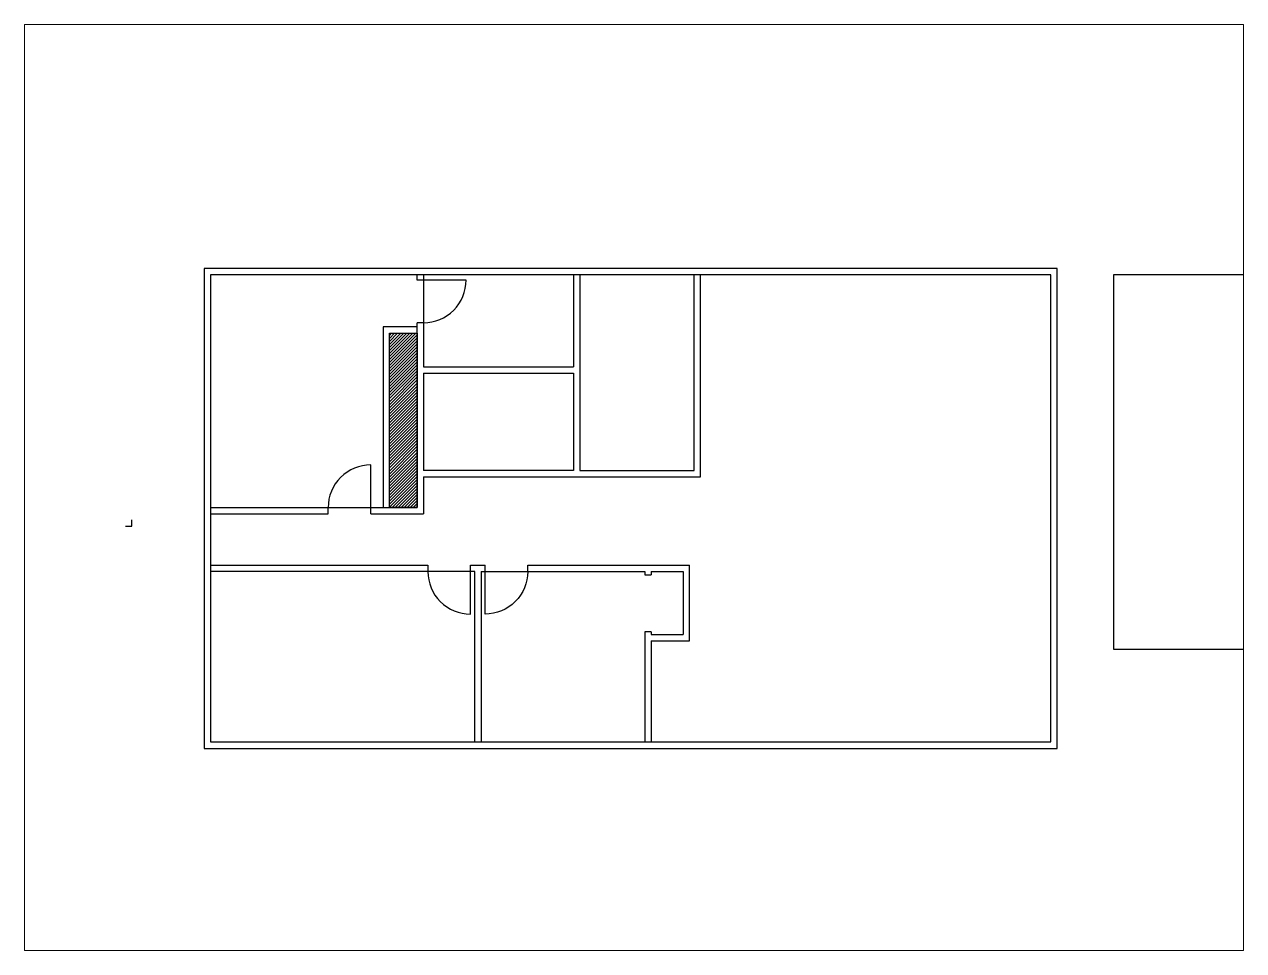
# Paper-space layout 'Layout1' of a CAD drawing. Header units: inches. Extents: x 0 to 10.5, y 0 to 8.
# The model-space entities are those that its viewports show. They can reach past a viewport. Long polylines and large blocks are cut down to what shows.
import ezdxf

# ---------------------------------------------------------------- set-up
doc = ezdxf.new("R2010")
doc.units = ezdxf.units.IN
doc.header["$MEASUREMENT"] = 0
doc.layers.add('_Annotations', color=1, linetype='Continuous', lineweight=25)
for name, color, linetype in [('Closet', 94, 'Continuous'), ('Doors', 42, 'Continuous'), ('Walls', 7, 'Continuous')]:
    doc.layers.add(name, color=color, linetype=linetype)

msp = doc.modelspace()

# ---------------------------------------------------------------- hatches: boundary and pattern name
at = {"layer": 'Closet'}
h = msp.add_hatch(dxfattribs=at)
h.set_pattern_fill('ANSI31', color=256)
h.paths.add_polyline_path([(42.115, 68.546), (40.49, 68.546), (40.49, 58.321), (42.115, 58.321)])

# ---------------------------------------------------------------- linework, layer by layer
for p, q in [((25.369, 57.23), (25.369, 57.605)), ((24.994, 57.23), (25.369, 57.23))]:
    msp.add_line(p, q)
at = {"layer": '_Annotations'}
msp.add_lwpolyline([(83, 72), (101, 72), (101, 50), (83, 50)], close=True, dxfattribs=at)
at = {"layer": 'Closet'}
for p, q in [((42.115, 68.921), (40.115, 68.921)), ((40.115, 68.921), (40.115, 58.321)), ((40.49, 58.321), (40.49, 68.546)), ((40.49, 68.546), (42.115, 68.546))]:
    msp.add_line(p, q, dxfattribs=at)
msp.add_lwpolyline([(40.49, 68.546), (42.115, 68.546), (42.115, 58.321), (40.49, 58.321)], close=True, dxfattribs=at)
at = {"layer": 'Doors'}
for points in [[(42.488, 69.163, 0.414214), (44.988, 71.663), (42.488, 71.663)], [(39.39, 60.821, 0.414214), (36.89, 58.321), (39.39, 58.321)], [(42.74, 54.573, 0.414214), (45.24, 52.073), (45.24, 54.573)], [(48.6, 54.573, -0.414214), (46.1, 52.073), (46.1, 54.573)]]:
    msp.add_lwpolyline(points, format="xyb", close=True, dxfattribs=at)
at = {"layer": 'Walls'}
for p, q in [((42.115, 71.663), (42.115, 71.973)), ((42.488, 71.663), (42.115, 71.663)), ((42.488, 71.973), (42.488, 71.663)), ((51.292, 71.973), (51.292, 66.573)), ((51.667, 71.973), (51.667, 60.498)), ((58.367, 60.498), (58.367, 71.973)), ((58.742, 60.123), (58.742, 71.973)), ((42.115, 58.321), (42.115, 69.163)), ((42.488, 69.163), (42.115, 69.163)), ((42.488, 69.163), (42.488, 66.573)), ((42.488, 66.573), (51.292, 66.573)), ((42.488, 66.198), (51.292, 66.198)), ((42.488, 66.198), (42.488, 60.498)), ((51.292, 66.198), (51.292, 60.498)), ((51.292, 60.498), (42.488, 60.498)), ((42.488, 60.123), (58.742, 60.123)), ((42.488, 60.123), (42.488, 57.946)), ((51.667, 60.498), (58.367, 60.498)), ((29.99, 58.321), (36.89, 58.321)), ((36.89, 57.946), (36.89, 58.321)), ((39.39, 57.946), (39.39, 58.321)), ((39.39, 58.321), (42.115, 58.321)), ((29.99, 57.946), (36.89, 57.946)), ((39.39, 57.946), (42.488, 57.946)), ((29.99, 55.37), (29.99, 55.37)), ((29.99, 54.945), (42.74, 54.945)), ((42.74, 54.573), (29.99, 54.573)), ((42.74, 54.945), (42.74, 54.573)), ((45.24, 54.573), (45.24, 54.945)), ((45.24, 54.945), (46.1, 54.945)), ((45.49, 54.573), (45.24, 54.573)), ((45.49, 44.573), (45.49, 54.573)), ((45.865, 54.573), (45.865, 44.573)), ((45.865, 54.573), (46.1, 54.573)), ((46.1, 54.573), (46.1, 54.945)), ((48.6, 54.573), (48.6, 54.945)), ((48.6, 54.945), (58.09, 54.945)), ((48.6, 54.573), (55.465, 54.573)), ((55.465, 54.573), (55.465, 54.373)), ((55.84, 54.573), (55.84, 54.373)), ((55.84, 54.573), (57.715, 54.573)), ((57.715, 54.573), (57.715, 50.873)), ((58.09, 50.498), (58.09, 54.945)), ((55.465, 54.373), (55.84, 54.373)), ((55.84, 51.04), (55.465, 51.04)), ((55.465, 51.04), (55.465, 44.573)), ((55.84, 51.04), (55.84, 50.873)), ((55.84, 50.873), (57.715, 50.873)), ((55.84, 50.498), (58.09, 50.498)), ((55.84, 50.498), (55.84, 44.573))]:
    msp.add_line(p, q, dxfattribs=at)
for points in [[(79.665, 44.198), (79.665, 72.348), (29.615, 72.348), (29.615, 44.198)], [(79.29, 44.573), (79.29, 71.973), (29.99, 71.973), (29.99, 44.573)]]:
    msp.add_lwpolyline(points, close=True, dxfattribs=at)

psp = doc.layouts.get("Layout1")

# ---------------------------------------------------------------- viewports
at = {"layer": 'Walls'}
psp.add_viewport(center=(5.247, 3.996), size=(10.482, 7.95795), view_center_point=(54.837, 59.495), view_height=54.32007, dxfattribs=at)

doc.saveas('drawing.dxf')
